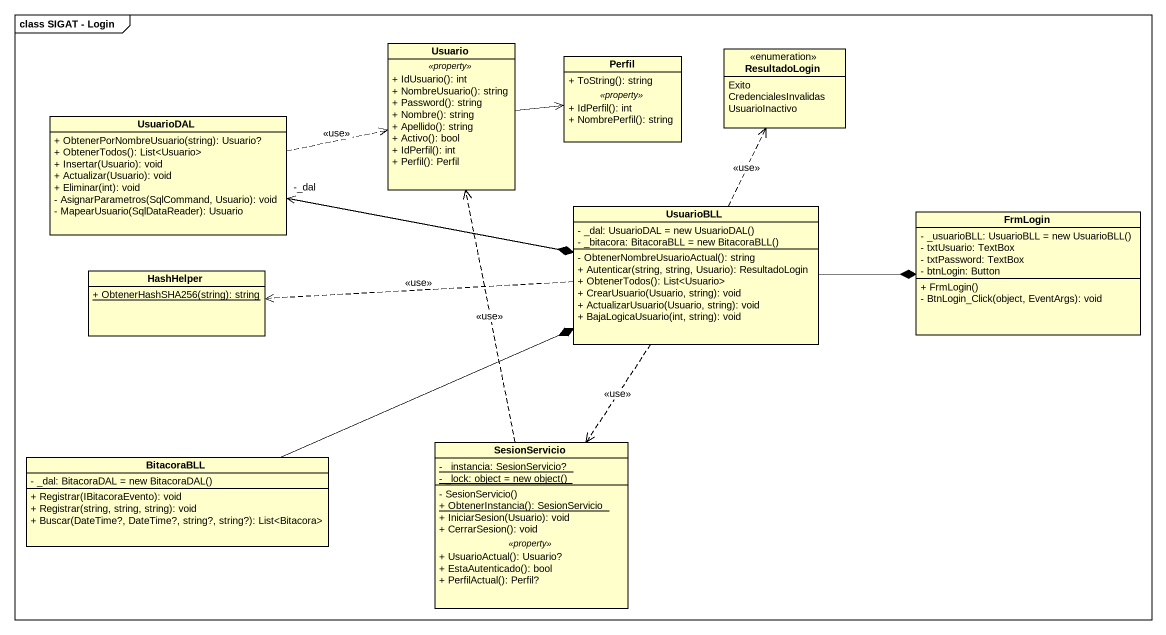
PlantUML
@startuml
mainframe class SIGAT - Login
hide circle
hide empty members
skinparam classAttributeIconSize 0
class Usuario {
  .. <<property>> ..
  + IdUsuario(): int
  + NombreUsuario(): string
  + Password(): string
  + Nombre(): string
  + Apellido(): string
  + Activo(): bool
  + IdPerfil(): int
  + Perfil(): Perfil
}
enum ResultadoLogin {
  Exito
  CredencialesInvalidas
  UsuarioInactivo
}
class Perfil {
  + ToString(): string
  .. <<property>> ..
  + IdPerfil(): int
  + NombrePerfil(): string
}
class UsuarioDAL {
  + ObtenerPorNombreUsuario(string): Usuario?
  + ObtenerTodos(): List<Usuario>
  + Insertar(Usuario): void
  + Actualizar(Usuario): void
  + Eliminar(int): void
  - AsignarParametros(SqlCommand, Usuario): void
  - MapearUsuario(SqlDataReader): Usuario
}
class UsuarioBLL {
  {field} - _dal: UsuarioDAL = new UsuarioDAL()
  {field} - _bitacora: BitacoraBLL = new BitacoraBLL()
  - ObtenerNombreUsuarioActual(): string
  + Autenticar(string, string, Usuario): ResultadoLogin
  + ObtenerTodos(): List<Usuario>
  + CrearUsuario(Usuario, string): void
  + ActualizarUsuario(Usuario, string): void
  + BajaLogicaUsuario(int, string): void
}
class FrmLogin {
  {field} - _usuarioBLL: UsuarioBLL = new UsuarioBLL()
  - txtUsuario: TextBox
  - txtPassword: TextBox
  - btnLogin: Button
  + FrmLogin()
  - BtnLogin_Click(object, EventArgs): void
}
class HashHelper {
  {static} + ObtenerHashSHA256(string): string
}
class BitacoraBLL {
  {field} - _dal: BitacoraDAL = new BitacoraDAL()
  + Registrar(IBitacoraEvento): void
  + Registrar(string, string, string): void
  + Buscar(DateTime?, DateTime?, string?, string?): List<Bitacora>
}
class SesionServicio {
  {static} - _instancia: SesionServicio?
  {static} {field} - _lock: object = new object()
  --
  - SesionServicio()
  {static} + ObtenerInstancia(): SesionServicio
  + IniciarSesion(Usuario): void
  + CerrarSesion(): void
  .. <<property>> ..
  + UsuarioActual(): Usuario?
  + EstaAutenticado(): bool
  + PerfilActual(): Perfil?
}
Usuario -right-> Perfil
UsuarioDAL .right.> Usuario : <<use>>
UsuarioDAL -right-* UsuarioBLL
UsuarioBLL .up.> ResultadoLogin : <<use>>
UsuarioBLL -left-> "-_dal" UsuarioDAL
UsuarioBLL -right-* FrmLogin
UsuarioBLL .left.> HashHelper : <<use>>
UsuarioBLL ..> SesionServicio : <<use>>
BitacoraBLL -right-* UsuarioBLL
SesionServicio .up.> Usuario : <<use>>
@enduml
